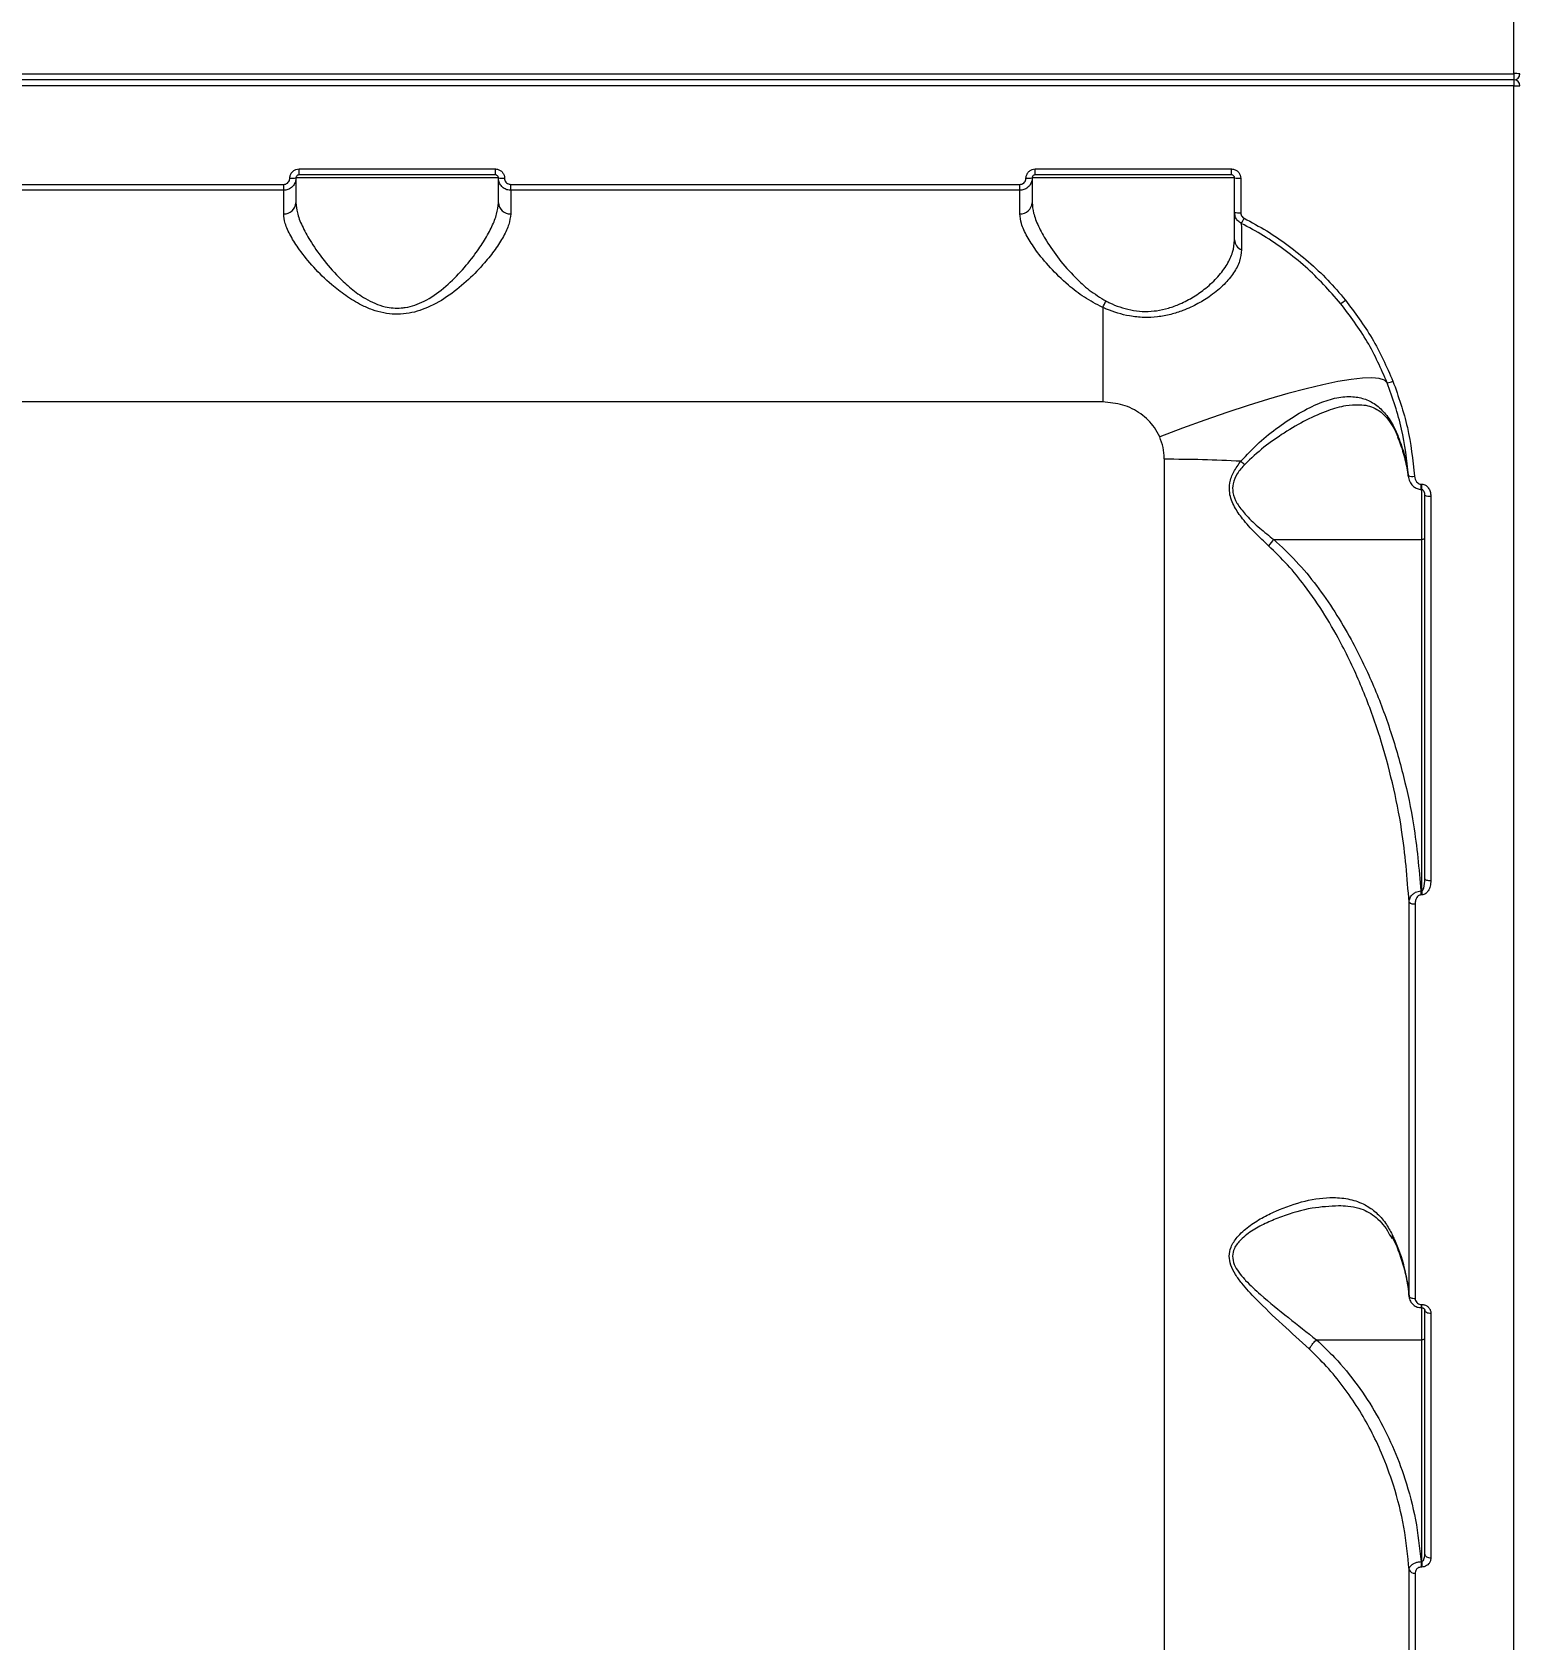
# Model space of a CAD drawing. Header units: millimetres. Extents: x -8760 to 8364, y -7998 to 7451.
# Drawn here: x 790.9 to 1033.4, y -2662.8 to -2400.8 of the extents above; entities that cross this region are included whole.
import ezdxf

# ---------------------------------------------------------------- set-up
doc = ezdxf.new("R2010")
doc.units = ezdxf.units.MM
for name, color, linetype in [('DIKOM_ОБЪЕКТ', 7, 'Continuous'), ('DIKOM_РАЗМЕР_ЗОНА', 7, 'Continuous'), ('DIKOM_РАЗМЕР_ОБЪЕКТА', 7, 'Continuous')]:
    doc.layers.add(name, color=color, linetype=linetype)
doc.styles.add('style1', font='arial.ttf', dxfattribs={"width": 0.8})
doc.dimstyles.new('1-50', dxfattribs={"dimtxt": 300, "dimasz": 200, "dimexe": 100, "dimexo": 0, "dimgap": 100, "dimtad": 1, "dimtxsty": 'style1', "dimcen": 200, "dimclrd": 7, "dimclre": 7, "dimclrt": 7, "dimadec": 1, "dimazin": 2, "dimtfac": 1, "dimtmove": 0, "dimatfit": 2, "dimfxl": 0, "dimlwd": 25, "dimlwe": 18, "dimarcsym": 0})

# ---------------------------------------------------------------- blocks, each defined once
blk = doc.blocks.new('*D21')
at = {"layer": 'Defpoints', "color": 0, "transparency": 16777216}
for p in [(-7755.65, -10.55), (8364.4, -2410.44), (8364.4, -7897.56)]:
    blk.add_point(p, dxfattribs=at)
at = {"layer": 'DIKOM_РАЗМЕР_ЗОНА', "color": 7, "lineweight": 18, "transparency": 16777216}
for p, q in [((-7755.65, -10.55), (-7755.65, -7997.56)), ((8364.4, -2410.44), (8364.4, -7997.56))]:
    blk.add_line(p, q, dxfattribs=at)
at = {"layer": 'DIKOM_РАЗМЕР_ЗОНА', "color": 7, "lineweight": 25, "transparency": 16777216}
blk.add_line((-7555.65, -7897.56), (8164.4, -7897.56), dxfattribs=at)
at = {"layer": 'DIKOM_РАЗМЕР_ЗОНА', "color": 7, "transparency": 16777216}
for points in [[(-7555.65, -7864.23), (-7555.65, -7930.9), (-7755.65, -7897.56)], [(8164.4, -7864.23), (8164.4, -7930.9), (8364.4, -7897.56)]]:
    blk.add_solid(points, dxfattribs=at)
at = {"layer": 'DIKOM_РАЗМЕР_ЗОНА', "color": 7, "transparency": 16777216, "insert": (1040.74, -7644.39), "char_height": 300, "attachment_point": 5, "style": 'style1'}
blk.add_mtext('16100', dxfattribs=at)
blk = doc.blocks.new('*D19')
at = {"layer": 'Defpoints', "color": 0, "transparency": 16777216}
for p in [(-5756.7, -306.55), (6365.48, -2710.55), (6365.48, -7111.41)]:
    blk.add_point(p, dxfattribs=at)
at = {"layer": 'DIKOM_РАЗМЕР_ОБЪЕКТА', "color": 7, "lineweight": 18, "transparency": 16777216}
for p, q in [((-5756.7, -306.55), (-5756.7, -7211.41)), ((6365.48, -2710.55), (6365.48, -7211.41))]:
    blk.add_line(p, q, dxfattribs=at)
at = {"layer": 'DIKOM_РАЗМЕР_ОБЪЕКТА', "color": 7, "lineweight": 25, "transparency": 16777216}
blk.add_line((-5556.7, -7111.41), (6165.48, -7111.41), dxfattribs=at)
at = {"layer": 'DIKOM_РАЗМЕР_ОБЪЕКТА', "color": 7, "transparency": 16777216}
for points in [[(-5556.7, -7078.08), (-5556.7, -7144.75), (-5756.7, -7111.41)], [(6165.48, -7078.08), (6165.48, -7144.75), (6365.48, -7111.41)]]:
    blk.add_solid(points, dxfattribs=at)
at = {"layer": 'DIKOM_РАЗМЕР_ОБЪЕКТА', "color": 7, "transparency": 16777216, "insert": (1047.24, -6858.24), "char_height": 300, "attachment_point": 5, "style": 'style1'}
blk.add_mtext('12100', dxfattribs=at)

msp = doc.modelspace()

# ---------------------------------------------------------------- linework, layer by layer
at = {"layer": 'DIKOM_ОБЪЕКТ', "color": 7, "linetype": 'Continuous', "lineweight": 15}
for p, q in [((1032.392, -2407.552), (1032.392, -1988.554)), ((548.392, -2407.552), (1032.392, -2407.552)), ((1032.392, -2407.552), (1032.392, -2408.554)), ((1032.392, -2408.554), (548.392, -2408.554)), ((1032.392, -2409.557), (548.392, -2409.557)), ((1032.392, -2408.554), (1032.392, -2409.557)), ((1032.392, -2828.554), (1032.392, -2409.557)), ((834.392, -2423.089), (866.392, -2423.089)), ((834.392, -2424.054), (834.392, -2423.089)), ((866.392, -2424.054), (866.392, -2423.089)), ((954.392, -2423.089), (986.392, -2423.089)), ((954.392, -2424.054), (954.392, -2423.089)), ((986.392, -2424.054), (986.392, -2423.089)), ((748.892, -2425.595), (831.892, -2425.595)), ((831.892, -2426.554), (831.892, -2425.595)), ((833.891, -2424.554), (833.891, -2428.605)), ((866.891, -2424.554), (833.891, -2424.554)), ((866.392, -2424.054), (834.392, -2424.054)), ((866.891, -2428.605), (866.891, -2424.554)), ((868.892, -2425.595), (951.892, -2425.595)), ((868.892, -2426.554), (868.892, -2425.595)), ((951.892, -2426.554), (951.892, -2425.595)), ((953.892, -2424.554), (953.892, -2428.605)), ((986.892, -2424.554), (953.892, -2424.554)), ((986.392, -2424.054), (954.392, -2424.054)), ((986.892, -2430.167), (986.892, -2424.554)), ((987.892, -2424.592), (987.892, -2430.219)), ((831.892, -2426.554), (748.892, -2426.554)), ((831.892, -2430.412), (831.892, -2426.554)), ((868.892, -2426.554), (868.892, -2430.412)), ((951.892, -2426.554), (868.892, -2426.554)), ((951.892, -2430.412), (951.892, -2426.554)), ((965.392, -2445.648), (965.392, -2461.057)), ((965.392, -2461.057), (615.392, -2461.057)), ((1013.494, -2466.705), (1013.504, -2466.728)), ((975.442, -2790.554), (975.442, -2470.402)), ((1017.297, -2474.458), (1017.392, -2474.458)), ((1017.297, -2475.301), (1017.297, -2474.458)), ((1017.297, -2475.301), (1017.392, -2475.301)), ((1017.392, -2475.301), (1017.392, -2474.458)), ((1017.392, -2483.471), (1017.392, -2475.291)), ((1017.892, -2538.755), (1017.892, -2476.238)), ((1018.892, -2476.4), (1018.892, -2539.066)), ((993.279, -2483.471), (1017.392, -2483.471)), ((1017.392, -2540.76), (1017.392, -2483.471)), ((1017.27, -2540.76), (1017.392, -2540.76)), ((1017.27, -2540.76), (1017.27, -2541.407)), ((1017.392, -2541.407), (1017.27, -2541.407)), ((1017.392, -2540.76), (1017.392, -2541.407)), ((1015.334, -2606.749), (1015.334, -2542.569)), ((1016.332, -2542.866), (1016.332, -2607.187)), ((1015.268, -2606.458), (1015.302, -2606.883)), ((1017.359, -2608.16), (1017.392, -2608.16)), ((1017.359, -2608.684), (1017.359, -2608.16)), ((1017.359, -2608.684), (1017.392, -2608.684)), ((1017.392, -2608.684), (1017.392, -2608.16)), ((1017.392, -2613.907), (1017.392, -2608.683)), ((1017.892, -2648.866), (1017.892, -2609.097)), ((1018.892, -2609.576), (1018.892, -2649.439)), ((1000.232, -2613.907), (1017.392, -2613.907)), ((1017.392, -2650.061), (1017.392, -2613.907)), ((1015.334, -2717.221), (1015.334, -2651.39)), ((1017.288, -2650.061), (1017.392, -2650.061)), ((1017.288, -2650.061), (1017.288, -2650.961)), ((1017.392, -2650.961), (1017.288, -2650.961)), ((1017.392, -2650.061), (1017.392, -2650.961)), ((1016.332, -2651.927), (1016.332, -2717.904))]:
    msp.add_line(p, q, dxfattribs=at)
at = {"layer": 'DIKOM_ОБЪЕКТ', "color": 7, "linetype": 'Continuous', "lineweight": 15, "flags": 128}
for points in [[(1011.785, -2457.938), (1011.308, -2457.524), (1010.469, -2457.26), (1009.276, -2457.151), (1007.742, -2457.196), (1005.882, -2457.396), (1003.714, -2457.749), (1001.259, -2458.251), (998.541, -2458.897), (995.588, -2459.681), (992.429, -2460.595), (989.095, -2461.63), (985.618, -2462.776), (982.033, -2464.021), (978.376, -2465.353), (974.682, -2466.76)], [(1013.438, -2466.376), (1013.468, -2466.627), (1013.494, -2466.705)], [(1017.892, -2483.305), (1017.882, -2483.338), (1017.854, -2483.369), (1017.807, -2483.397), (1017.745, -2483.422), (1017.669, -2483.443), (1017.583, -2483.458), (1017.489, -2483.468), (1017.392, -2483.471)], [(1017.892, -2538.755), (1017.911, -2538.816), (1017.968, -2538.874), (1018.06, -2538.928), (1018.185, -2538.975), (1018.336, -2539.013), (1018.509, -2539.042), (1018.696, -2539.06), (1018.892, -2539.066)], [(1015.334, -2606.749), (1015.365, -2606.836), (1015.43, -2606.919), (1015.527, -2606.995), (1015.651, -2607.061), (1015.799, -2607.115), (1015.966, -2607.154), (1016.146, -2607.179), (1016.332, -2607.187)], [(1017.892, -2609.097), (1017.911, -2609.191), (1017.968, -2609.28), (1018.06, -2609.363), (1018.185, -2609.436), (1018.336, -2609.495), (1018.509, -2609.54), (1018.696, -2609.567), (1018.892, -2609.576)], [(1017.892, -2613.746), (1017.882, -2613.777), (1017.854, -2613.807), (1017.807, -2613.835), (1017.745, -2613.859), (1017.669, -2613.88), (1017.583, -2613.894), (1017.489, -2613.904), (1017.392, -2613.907)], [(1017.892, -2648.866), (1017.911, -2648.978), (1017.968, -2649.085), (1018.06, -2649.184), (1018.185, -2649.271), (1018.336, -2649.343), (1018.509, -2649.396), (1018.696, -2649.428), (1018.892, -2649.439)]]:
    msp.add_lwpolyline(points, dxfattribs=at)
at = {"layer": 'DIKOM_ОБЪЕКТ', "color": 7, "linetype": 'Continuous', "lineweight": 15}
for centre, radius, start, end in [((1032.644, -2511.473), 103.922, 89.58774, 90.13904), ((1032.392, -2407.554), 1, 270, 0), ((1032.392, -2409.554), 1, 0, 90), ((1032.64, -2303.917), 105.64, 269.86545, 270.40778), ((833.141, -2418.023), 6.574, 267.82191, 276.55102), ((867.642, -2418.014), 6.583, 263.45432, 272.17379), ((953.141, -2418.02), 6.577, 267.82344, 276.54949), ((987.642, -2418.023), 6.574, 263.44898, 272.17809), ((831.983, -2428.503), 1.911, 267.24598, 356.95767), ((868.8, -2428.503), 1.911, 183.05248, 272.75066), ((951.983, -2428.503), 1.911, 267.24934, 356.94752), ((987.642, -2425.336), 4.889, 261.17144, 272.92525), ((979.833, -2427.013), 9.534, 328.8028, 334.52915), ((988.651, -2434.6), 1.761, 181.82486, 248.86957), ((959.01, -2441.684), 7.512, 328.1551, 337.14061), ((1002.542, -2441.851), 3.544, 297.43178, 312.81065), ((1011.629, -2455.563), 2.381, 273.77036, 297.08482), ((975.562, -2706.799), 236.397, 87.00369, 90.02927), ((992.118, -2466.259), 6.129, 226.76317, 234.32262), ((1015.87, -2471.221), 1.972, 250.87217, 280.19948), ((1018.648, -2474.73), 1.688, 243.35783, 278.29386), ((999.396, -2489.438), 8.546, 135.71211, 144.6088), ((1016.129, -2541.721), 1.162, 226.858, 280.03967), ((1016.182, -2651.011), 0.928, 204.09921, 279.2955)]:
    msp.add_arc(centre, radius, start, end, dxfattribs=at)
for points, knots in [([(832.892, -2424.592), (832.899, -2424.481), (832.917, -2424.202), (833.097, -2423.779), (833.436, -2423.398), (833.886, -2423.139), (834.223, -2423.105), (834.392, -2423.089)], [0, 0, 0, 0, 0.1418306, 0.3567369, 0.5712985, 0.7856835, 1, 1, 1, 1]), ([(866.392, -2423.089), (866.502, -2423.096), (866.78, -2423.114), (867.202, -2423.294), (867.583, -2423.634), (867.842, -2424.085), (867.875, -2424.423), (867.892, -2424.592)], [0, 0, 0, 0, 0.1406886, 0.355114, 0.5698487, 0.7848971, 1, 1, 1, 1]), ([(952.892, -2424.592), (952.899, -2424.481), (952.917, -2424.202), (953.097, -2423.779), (953.436, -2423.398), (953.886, -2423.139), (954.223, -2423.105), (954.392, -2423.089)], [0, 0, 0, 0, 0.1418391, 0.3567197, 0.5713615, 0.7856706, 1, 1, 1, 1]), ([(986.392, -2423.089), (986.502, -2423.096), (986.78, -2423.114), (987.202, -2423.294), (987.583, -2423.634), (987.842, -2424.085), (987.875, -2424.423), (987.892, -2424.592)], [0, 0, 0, 0, 0.1405957, 0.3551269, 0.5698736, 0.7848851, 1, 1, 1, 1]), ([(833.891, -2424.554), (833.882, -2424.702), (833.857, -2425.074), (833.617, -2425.637), (833.165, -2426.144), (832.566, -2426.488), (832.116, -2426.532), (831.892, -2426.554)], [0, 0, 0, 0, 0.141718, 0.3563896, 0.5709516, 0.785457, 1, 1, 1, 1]), ([(831.892, -2425.595), (832.004, -2425.584), (832.229, -2425.561), (832.528, -2425.389), (832.754, -2425.135), (832.874, -2424.853), (832.887, -2424.666), (832.892, -2424.592)], [0, 0, 0, 0, 0.2141742, 0.4285127, 0.6431676, 0.8580621, 1, 1, 1, 1]), ([(834.392, -2424.054), (834.335, -2424.06), (834.223, -2424.071), (834.073, -2424.157), (833.96, -2424.284), (833.9, -2424.424), (833.894, -2424.517), (833.891, -2424.554)], [0, 0, 0, 0, 0.2139967, 0.4282554, 0.6428197, 0.8579091, 1, 1, 1, 1]), ([(866.891, -2424.554), (866.886, -2424.498), (866.875, -2424.386), (866.789, -2424.236), (866.662, -2424.122), (866.521, -2424.063), (866.428, -2424.057), (866.392, -2424.054)], [0, 0, 0, 0, 0.21545586, 0.43066883, 0.64524388, 0.85961653, 1, 1, 1, 1]), ([(868.892, -2426.554), (868.745, -2426.545), (868.374, -2426.52), (867.811, -2426.281), (867.303, -2425.829), (866.958, -2425.229), (866.914, -2424.779), (866.891, -2424.554)], [0, 0, 0, 0, 0.1407111, 0.3554702, 0.5702884, 0.7851466, 1, 1, 1, 1]), ([(867.892, -2424.592), (867.903, -2424.705), (867.925, -2424.931), (868.097, -2425.231), (868.351, -2425.458), (868.632, -2425.578), (868.818, -2425.59), (868.892, -2425.595)], [0, 0, 0, 0, 0.2151176, 0.4301842, 0.6449578, 0.8594196, 1, 1, 1, 1]), ([(953.892, -2424.554), (953.882, -2424.702), (953.857, -2425.074), (953.617, -2425.637), (953.165, -2426.144), (952.566, -2426.488), (952.116, -2426.532), (951.892, -2426.554)], [0, 0, 0, 0, 0.1417138, 0.3564083, 0.5709641, 0.7854632, 1, 1, 1, 1]), ([(951.892, -2425.595), (952.004, -2425.584), (952.229, -2425.562), (952.528, -2425.389), (952.754, -2425.135), (952.875, -2424.853), (952.887, -2424.666), (952.892, -2424.592)], [0, 0, 0, 0, 0.2143014, 0.428617, 0.6431479, 0.8580772, 1, 1, 1, 1]), ([(954.392, -2424.054), (954.335, -2424.06), (954.223, -2424.071), (954.073, -2424.157), (953.96, -2424.284), (953.9, -2424.424), (953.894, -2424.517), (953.892, -2424.554)], [0, 0, 0, 0, 0.21401758, 0.42803155, 0.64281837, 0.85792875, 1, 1, 1, 1]), ([(986.892, -2424.554), (986.886, -2424.498), (986.875, -2424.386), (986.789, -2424.236), (986.662, -2424.123), (986.521, -2424.063), (986.428, -2424.057), (986.392, -2424.054)], [0, 0, 0, 0, 0.2154676, 0.4306923, 0.6455056, 0.8596089, 1, 1, 1, 1]), ([(833.891, -2428.605), (833.939, -2429.129), (834.04, -2430.265), (834.843, -2432.346), (836.198, -2434.858), (838.167, -2437.704), (840.462, -2440.377), (842.839, -2442.593), (844.831, -2444.044), (846.738, -2445.028), (848.67, -2445.683), (850.401, -2445.827), (852.023, -2445.636), (853.308, -2445.309), (855.499, -2444.364), (858.097, -2442.528), (860.824, -2439.847), (863.004, -2437.164), (864.687, -2434.663), (865.882, -2432.453), (866.717, -2430.37), (866.833, -2429.198), (866.891, -2428.605)], [0, 0, 0, 0, 0.0507145, 0.1099143, 0.170725, 0.242653, 0.3164744, 0.3637499, 0.4119887, 0.4400459, 0.4688594, 0.5100988, 0.5210853, 0.5468172, 0.5734087, 0.6369337, 0.7046129, 0.77415, 0.8302505, 0.8873302, 0.9428801, 1, 1, 1, 1]), ([(953.892, -2428.605), (953.941, -2429.145), (954.047, -2430.3), (954.874, -2432.411), (956.246, -2434.933), (958.226, -2437.786), (960.607, -2440.517), (963.146, -2442.91), (964.995, -2444.033), (965.932, -2444.602)], [0, 0, 0, 0, 0.1227107, 0.2624602, 0.4060147, 0.5749232, 0.7482596, 0.8723656, 1, 1, 1, 1]), ([(868.892, -2430.412), (868.827, -2430.967), (868.698, -2432.079), (867.773, -2434.056), (866.424, -2436.177), (864.538, -2438.554), (862.087, -2441.134), (859, -2443.692), (855.602, -2445.727), (852.479, -2446.68), (850.034, -2446.798), (848.157, -2446.586), (846.323, -2446.063), (844.208, -2445.142), (841.956, -2443.763), (839.306, -2441.662), (836.703, -2439.109), (834.496, -2436.391), (832.962, -2433.983), (832.058, -2431.994), (831.944, -2430.91), (831.892, -2430.412)], [0, 0, 0, 0, 0.0554754, 0.1110242, 0.1664974, 0.2220047, 0.2900237, 0.3579644, 0.4226769, 0.4774061, 0.5052464, 0.5330939, 0.5627111, 0.5923755, 0.6404314, 0.6885819, 0.7603265, 0.8320621, 0.8910004, 0.9498677, 1, 1, 1, 1]), ([(965.392, -2445.648), (964.369, -2445.125), (962.319, -2444.079), (959.475, -2441.802), (956.77, -2439.188), (954.549, -2436.462), (952.996, -2434.045), (952.066, -2432.027), (951.947, -2430.925), (951.892, -2430.412)], [0, 0, 0, 0, 0.128148, 0.2567366, 0.4268158, 0.5968811, 0.7373096, 0.8775701, 1, 1, 1, 1]), ([(987.988, -2431.951), (987.936, -2431.923), (987.687, -2431.788), (987.304, -2431.441), (986.958, -2430.843), (986.914, -2430.392), (986.892, -2430.167)], [0, 0, 0, 0, 0.0805861, 0.3870745, 0.6935619, 1, 1, 1, 1]), ([(986.892, -2434.656), (986.892, -2433.81), (986.892, -2432.068), (986.892, -2430.493), (986.892, -2430.277), (986.892, -2430.167)], [0, 0, 0, 0, 0.3175199, 0.6539179, 1, 1, 1, 1]), ([(987.892, -2430.219), (987.903, -2430.332), (987.925, -2430.557), (988.098, -2430.857), (988.289, -2431.031), (988.414, -2431.099), (988.44, -2431.113)], [0, 0, 0, 0, 0.3067138, 0.6132452, 0.9195416, 1, 1, 1, 1]), ([(988.44, -2431.113), (989.681, -2431.781), (992.165, -2433.119), (995.663, -2435.506), (998.992, -2438.181), (1002.128, -2441.145), (1004.01, -2443.349), (1004.951, -2444.451)], [0, 0, 0, 0, 0.1976847, 0.3953877, 0.5930934, 0.7965421, 1, 1, 1, 1]), ([(987.988, -2431.951), (987.989, -2432.047), (987.992, -2432.242), (988.001, -2433.649), (988.01, -2435.131), (988.015, -2435.994), (988.017, -2436.242)], [0, 0, 0, 0, 0.3362293, 0.6822358, 0.908786, 1, 1, 1, 1]), ([(1004.175, -2444.997), (1002.336, -2442.936), (999.551, -2439.814), (995.163, -2436.321), (991.676, -2433.931), (989.205, -2432.605), (987.988, -2431.951)], [0, 0, 0, 0, 0.3951641, 0.5986681, 0.8021753, 1, 1, 1, 1]), ([(988.017, -2436.242), (987.957, -2436.856), (987.835, -2438.103), (986.83, -2440.016), (985.253, -2441.926), (983.255, -2443.619), (980.963, -2445.066), (978.747, -2446.102), (976.503, -2446.824), (974.36, -2447.233), (972.08, -2447.341), (969.235, -2447.041), (966.985, -2446.346), (965.605, -2445.741), (965.392, -2445.648)], [0, 0, 0, 0, 0.1084787, 0.2202175, 0.3276466, 0.4383063, 0.5237996, 0.6115047, 0.6745107, 0.7390872, 0.8027697, 0.8688928, 0.9797278, 1, 1, 1, 1]), ([(965.932, -2444.602), (966.128, -2444.701), (967.383, -2445.329), (969.367, -2446.029), (971.87, -2446.345), (973.279, -2446.296), (974.708, -2446.116), (976.152, -2445.796), (978.214, -2445.032), (980.284, -2443.93), (982.396, -2442.42), (984.276, -2440.631), (985.743, -2438.647), (986.705, -2436.625), (986.829, -2435.318), (986.892, -2434.656)], [0, 0, 0, 0, 0.0200979, 0.1287261, 0.1852695, 0.2440011, 0.2548612, 0.3167937, 0.3805865, 0.4664167, 0.5546285, 0.6638236, 0.7761634, 0.8865546, 1, 1, 1, 1]), ([(1004.951, -2444.451), (1006.48, -2446.488), (1009.575, -2450.608), (1011.659, -2455.306), (1012.713, -2457.682)], [0, 0, 0, 0, 0.49417714, 1, 1, 1, 1]), ([(1011.785, -2457.938), (1010.777, -2455.666), (1008.738, -2451.069), (1005.708, -2447.037), (1004.175, -2444.997)], [0, 0, 0, 0, 0.49415931, 1, 1, 1, 1]), ([(1012.713, -2457.682), (1013.591, -2460.168), (1015.371, -2465.201), (1015.934, -2470.486), (1016.219, -2473.161)], [0, 0, 0, 0, 0.4938406, 1, 1, 1, 1]), ([(987.919, -2470.725), (988.893, -2469.677), (990.841, -2467.58), (994.138, -2465.023), (997.443, -2462.795), (1000.644, -2461.191), (1003.566, -2460.283), (1006.069, -2460.082), (1008.244, -2460.532), (1010.112, -2461.535), (1011.744, -2463.183), (1012.814, -2464.918), (1013.317, -2466.092), (1013.438, -2466.376)], [0, 0, 0, 0, 0.1036825, 0.2075455, 0.320575, 0.4335407, 0.5338134, 0.6340024, 0.7184894, 0.8029104, 0.8879584, 0.9729267, 1, 1, 1, 1]), ([(1015.224, -2473.084), (1014.953, -2470.53), (1014.406, -2465.358), (1012.666, -2460.432), (1011.785, -2457.938)], [0, 0, 0, 0, 0.4938471, 1, 1, 1, 1]), ([(974.682, -2466.76), (974.415, -2466.241), (973.666, -2464.786), (971.66, -2462.862), (968.71, -2461.345), (966.505, -2461.153), (965.392, -2461.057)], [0, 0, 0, 0, 0.1529615, 0.4283734, 0.7114383, 1, 1, 1, 1]), ([(1007.138, -2461.576), (1006.441, -2461.588), (1004.828, -2461.617), (1001.959, -2462.459), (998.59, -2463.926), (995.105, -2465.996), (991.644, -2468.335), (989.576, -2470.271), (988.543, -2471.238)], [0, 0, 0, 0, 0.1248177, 0.2887489, 0.4750079, 0.6613824, 0.8308446, 1, 1, 1, 1]), ([(1007.133, -2461.543), (1007.306, -2461.536), (1007.948, -2461.509), (1008.918, -2461.729), (1010.028, -2462.185), (1010.988, -2462.879), (1011.87, -2463.796), (1012.653, -2464.956), (1013.201, -2465.958), (1013.438, -2466.6), (1013.487, -2466.732)], [0, 0, 0, 0, 0.0619112, 0.2305044, 0.4060302, 0.5532366, 0.6921456, 0.8399199, 0.9668604, 1, 1, 1, 1]), ([(975.442, -2470.402), (975.441, -2470.343), (975.437, -2469.703), (975.309, -2468.45), (974.894, -2467.33), (974.682, -2466.76)], [0, 0, 0, 0, 0.0468095, 0.5142709, 1, 1, 1, 1]), ([(1013.438, -2466.376), (1013.806, -2467.355), (1014.633, -2469.554), (1015.013, -2471.824), (1015.224, -2473.084)], [0, 0, 0, 0, 0.4451163, 1, 1, 1, 1]), ([(1013.442, -2466.723), (1013.531, -2466.938), (1013.993, -2468.047), (1014.607, -2470.095), (1015.058, -2472.064), (1015.165, -2473.12), (1015.177, -2473.243)], [0, 0, 0, 0, 0.1011299, 0.5220073, 0.944157, 1, 1, 1, 1]), ([(992.429, -2484.489), (991.687, -2483.801), (990.203, -2482.426), (988.303, -2480.319), (986.8, -2478.18), (986.002, -2476.151), (986.031, -2474.13), (986.709, -2472.337), (987.505, -2471.277), (987.919, -2470.725)], [0, 0, 0, 0, 0.1847869, 0.3692547, 0.5090888, 0.6522178, 0.7508634, 0.870215, 1, 1, 1, 1]), ([(988.543, -2471.238), (988.11, -2471.723), (987.293, -2472.638), (986.562, -2474.236), (986.532, -2475.959), (987.022, -2477.106), (987.783, -2478.353), (988.973, -2479.782), (990.961, -2481.648), (992.506, -2482.863), (993.279, -2483.471)], [0, 0, 0, 0, 0.1297927, 0.2451222, 0.3384617, 0.4557873, 0.4772307, 0.6177252, 0.808692, 1, 1, 1, 1]), ([(1015.247, -2473.233), (1015.249, -2473.273), (1015.265, -2473.623), (1015.508, -2474.204), (1016.008, -2474.845), (1016.62, -2475.195), (1017.078, -2475.339), (1017.295, -2475.299), (1017.299, -2475.299)], [0, 0, 0, 0, 0.0374529, 0.3320839, 0.5751254, 0.7923828, 0.9964203, 1, 1, 1, 1]), ([(1016.219, -2473.161), (1016.244, -2473.327), (1016.293, -2473.655), (1016.523, -2474.057), (1016.808, -2474.32), (1017.073, -2474.442), (1017.235, -2474.453), (1017.297, -2474.458)], [0, 0, 0, 0, 0.2734249, 0.5393195, 0.7386336, 0.8989713, 1, 1, 1, 1]), ([(1017.331, -2475.312), (1017.347, -2475.307), (1017.377, -2475.299), (1017.428, -2475.303), (1017.497, -2475.327), (1017.61, -2475.409), (1017.757, -2475.605), (1017.876, -2475.9), (1017.874, -2476.132), (1017.873, -2476.24)], [0, 0, 0, 0, 0.0414392, 0.07599, 0.1212098, 0.2248032, 0.4218207, 0.7317337, 1, 1, 1, 1]), ([(1017.392, -2474.458), (1017.501, -2474.467), (1017.755, -2474.489), (1018.145, -2474.689), (1018.53, -2475.079), (1018.83, -2475.673), (1018.87, -2476.149), (1018.892, -2476.4)], [0, 0, 0, 0, 0.1206231, 0.2783667, 0.4706053, 0.720834, 1, 1, 1, 1]), ([(993.279, -2483.471), (994.533, -2484.641), (997.043, -2486.982), (1000.318, -2490.988), (1003.294, -2495.255), (1006.41, -2500.554), (1009.469, -2506.887), (1012.297, -2514.347), (1014.52, -2522.057), (1016.385, -2530.878), (1016.948, -2537.158), (1017.27, -2540.76)], [0, 0, 0, 0, 0.0792677, 0.1585949, 0.2405901, 0.3226078, 0.4472334, 0.5718948, 0.6998629, 0.827838, 1, 1, 1, 1]), ([(1015.334, -2542.569), (1015.026, -2538.634), (1014.515, -2532.106), (1012.699, -2523.123), (1010.623, -2515.522), (1007.931, -2508.031), (1004.89, -2501.422), (1001.667, -2495.733), (998.663, -2491.35), (995.597, -2487.564), (993.488, -2485.516), (992.429, -2484.489)], [0, 0, 0, 0, 0.1867521, 0.3097308, 0.432703, 0.5585125, 0.6842844, 0.7740106, 0.8643105, 0.9318939, 1, 1, 1, 1]), ([(1017.392, -2540.76), (1017.409, -2540.757), (1017.447, -2540.752), (1017.512, -2540.707), (1017.625, -2540.562), (1017.854, -2539.913), (1017.875, -2539.272), (1017.892, -2538.755)], [0, 0, 0, 0, 0.0239913, 0.0534737, 0.1070981, 0.2794557, 1, 1, 1, 1]), ([(1018.892, -2539.066), (1018.87, -2539.37), (1018.829, -2539.957), (1018.522, -2540.683), (1018.133, -2541.132), (1017.761, -2541.364), (1017.515, -2541.392), (1017.392, -2541.407)], [0, 0, 0, 0, 0.3047505, 0.5876456, 0.7664674, 0.8828635, 1, 1, 1, 1]), ([(1015.334, -2542.569), (1015.368, -2542.337), (1015.436, -2541.877), (1015.847, -2541.322), (1016.335, -2540.983), (1016.804, -2540.802), (1017.112, -2540.774), (1017.27, -2540.76)], [0, 0, 0, 0, 0.2704635, 0.5335575, 0.718144, 0.8553121, 1, 1, 1, 1]), ([(1017.27, -2541.407), (1017.19, -2541.415), (1017.031, -2541.433), (1016.796, -2541.58), (1016.555, -2541.861), (1016.369, -2542.312), (1016.344, -2542.675), (1016.332, -2542.866)], [0, 0, 0, 0, 0.1206098, 0.2406072, 0.4168586, 0.6949495, 1, 1, 1, 1]), ([(999.049, -2615.41), (997.591, -2614.085), (994.675, -2611.434), (990.912, -2607.868), (988.368, -2605.137), (987.008, -2603.286), (986.24, -2601.797), (985.936, -2600.249), (986.273, -2598.637), (987.401, -2596.983), (989.159, -2595.394), (991.337, -2594.022), (994.444, -2592.509), (998.387, -2591.123), (1002.471, -2590.594), (1005.714, -2590.927), (1008.057, -2591.751), (1009.987, -2593.093), (1011.476, -2594.714), (1012.23, -2596.112), (1012.576, -2596.752)], [0, 0, 0, 0, 0.092468, 0.1848995, 0.2390445, 0.266943, 0.2946875, 0.3210893, 0.34755, 0.3830712, 0.4307766, 0.4788836, 0.5269489, 0.6276785, 0.7282409, 0.791196, 0.8540628, 0.9053952, 0.9566748, 1, 1, 1, 1]), ([(1003.884, -2592.102), (1002.442, -2592.165), (999.396, -2592.299), (995.412, -2593.5), (992.165, -2594.784), (989.884, -2595.968), (988.036, -2597.365), (986.827, -2598.832), (986.458, -2600.286), (986.782, -2601.653), (987.536, -2602.911), (988.237, -2603.743), (989.386, -2604.987), (991.72, -2607.117), (995.659, -2610.318), (998.707, -2612.71), (1000.232, -2613.907)], [0, 0, 0, 0, 0.1289507, 0.2721484, 0.3392671, 0.4064225, 0.4729978, 0.5201641, 0.5541614, 0.5880779, 0.6224424, 0.6570278, 0.6626838, 0.7379012, 0.8689194, 1, 1, 1, 1]), ([(1003.858, -2592.039), (1004.363, -2592.049), (1005.522, -2592.072), (1007.079, -2592.417), (1008.514, -2592.942), (1009.703, -2593.7), (1010.819, -2594.767), (1011.768, -2596.001), (1012.286, -2596.991), (1012.513, -2597.426)], [0, 0, 0, 0, 0.133246, 0.3055947, 0.4476294, 0.5938023, 0.7432427, 0.8872449, 1, 1, 1, 1]), ([(1012.576, -2596.752), (1012.573, -2596.772), (1012.546, -2596.933), (1012.538, -2597.13), (1012.635, -2597.255), (1012.652, -2597.278)], [0, 0, 0, 0, 0.10368862, 0.83668615, 1, 1, 1, 1]), ([(1012.576, -2596.752), (1012.703, -2597.025), (1013.5, -2598.741), (1014.686, -2602.051), (1015.116, -2605.162), (1015.334, -2606.749)], [0, 0, 0, 0, 0.0849858, 0.5334661, 1, 1, 1, 1]), ([(1012.635, -2597.289), (1012.653, -2597.322), (1013.146, -2598.226), (1013.859, -2600.08), (1014.708, -2602.842), (1015.164, -2604.982), (1015.25, -2606.195), (1015.268, -2606.458)], [0, 0, 0, 0, 0.0114392, 0.310364, 0.6119765, 0.9158198, 1, 1, 1, 1]), ([(1015.344, -2606.863), (1015.343, -2606.879), (1015.329, -2607.133), (1015.525, -2607.626), (1015.977, -2608.217), (1016.634, -2608.617), (1017.127, -2608.652), (1017.359, -2608.669)], [0, 0, 0, 0, 0.015526, 0.2612808, 0.5139182, 0.7710249, 1, 1, 1, 1]), ([(1016.332, -2607.187), (1016.344, -2607.302), (1016.37, -2607.531), (1016.568, -2607.835), (1016.854, -2608.055), (1017.139, -2608.15), (1017.308, -2608.157), (1017.359, -2608.16)], [0, 0, 0, 0, 0.23365433, 0.46737401, 0.6955675, 0.90875213, 1, 1, 1, 1]), ([(1017.391, -2608.688), (1017.416, -2608.687), (1017.486, -2608.686), (1017.597, -2608.718), (1017.715, -2608.777), (1017.816, -2608.871), (1017.884, -2608.983), (1017.881, -2609.059), (1017.88, -2609.098)], [0, 0, 0, 0, 0.067635, 0.1856136, 0.3242301, 0.5016384, 0.7458431, 1, 1, 1, 1]), ([(1017.392, -2608.16), (1017.467, -2608.163), (1017.714, -2608.174), (1018.128, -2608.31), (1018.547, -2608.628), (1018.836, -2609.072), (1018.873, -2609.408), (1018.892, -2609.576)], [0, 0, 0, 0, 0.0932153, 0.3039221, 0.5302102, 0.7651973, 1, 1, 1, 1]), ([(999.049, -2615.41), (999.076, -2615.363), (999.165, -2615.208), (999.391, -2614.873), (999.765, -2614.394), (1000.074, -2614.07), (1000.228, -2613.908)], [0, 0, 0, 0, 0.1074868, 0.3494666, 0.6747014, 1, 1, 1, 1]), ([(1000.232, -2613.907), (1000.231, -2613.907), (1000.23, -2613.907), (1000.229, -2613.907), (1000.228, -2613.908), (1000.228, -2613.908)], [0, 0, 0, 0, 0.4574875, 0.8100266, 1, 1, 1, 1]), ([(1000.228, -2613.908), (1001.238, -2614.861), (1003.662, -2617.147), (1006.981, -2621.227), (1010.124, -2626.066), (1012.71, -2631.194), (1014.875, -2636.913), (1016.546, -2643.211), (1017.041, -2647.778), (1017.288, -2650.061)], [0, 0, 0, 0, 0.09997725, 0.23990191, 0.38031941, 0.52038226, 0.66014374, 0.83006719, 1, 1, 1, 1]), ([(1015.334, -2651.39), (1015.111, -2649.076), (1014.661, -2644.417), (1013.037, -2638.062), (1010.629, -2631.527), (1007.836, -2626.153), (1004.653, -2621.53), (1002.003, -2618.279), (1000.011, -2616.345), (999.049, -2615.41)], [0, 0, 0, 0, 0.1738753, 0.3501408, 0.4880599, 0.6922751, 0.7971152, 0.901938, 1, 1, 1, 1]), ([(1017.392, -2650.061), (1017.417, -2650.058), (1017.468, -2650.053), (1017.568, -2649.995), (1017.678, -2649.864), (1017.784, -2649.636), (1017.864, -2649.317), (1017.89, -2649.049), (1017.891, -2648.888), (1017.892, -2648.866)], [0, 0, 0, 0, 0.05522495, 0.10985183, 0.24366043, 0.41758293, 0.65181511, 0.95187334, 1, 1, 1, 1]), ([(1015.334, -2651.39), (1015.336, -2651.364), (1015.346, -2651.191), (1015.464, -2650.888), (1015.793, -2650.54), (1016.223, -2650.285), (1016.728, -2650.11), (1017.1, -2650.078), (1017.288, -2650.061)], [0, 0, 0, 0, 0.0391324, 0.2683028, 0.4663678, 0.6436174, 0.8198931, 1, 1, 1, 1]), ([(1017.288, -2650.961), (1017.194, -2650.969), (1017.005, -2650.985), (1016.753, -2651.107), (1016.543, -2651.293), (1016.386, -2651.552), (1016.335, -2651.776), (1016.332, -2651.907), (1016.332, -2651.927)], [0, 0, 0, 0, 0.1674185, 0.3345516, 0.5091862, 0.7130782, 0.9577655, 1, 1, 1, 1]), ([(1018.892, -2649.439), (1018.891, -2649.468), (1018.887, -2649.674), (1018.804, -2650.03), (1018.551, -2650.441), (1018.219, -2650.732), (1017.828, -2650.923), (1017.537, -2650.948), (1017.392, -2650.961)], [0, 0, 0, 0, 0.0392442, 0.2872185, 0.4951777, 0.6709605, 0.8352932, 1, 1, 1, 1])]:
    msp.add_open_spline(points, degree=3, knots=knots, dxfattribs=at)

# ---------------------------------------------------------------- dimensions: what is measured, and where the dimension line sits
at = {"layer": 'DIKOM_РАЗМЕР_ЗОНА'}
dim = msp.add_linear_dim(base=(8364.404, -7897.564), p1=(-7755.645, -10.554), p2=(8364.404, -2410.44), text='16100', dimstyle='1-50', dxfattribs=at)
dim.commit()
dim.dimension.update_dxf_attribs({"geometry": '*D21', "text_midpoint": (1040.741, -7897.564), "dimtype": 160})
at = {"layer": 'DIKOM_РАЗМЕР_ОБЪЕКТА'}
dim = msp.add_linear_dim(base=(6365.479, -7111.412), p1=(-5756.695, -306.554), p2=(6365.479, -2710.554), text='12100', dimstyle='1-50', dxfattribs=at)
dim.commit()
dim.dimension.update_dxf_attribs({"geometry": '*D19', "text_midpoint": (1047.24, -7111.412), "dimtype": 160})

doc.saveas('drawing.dxf')
